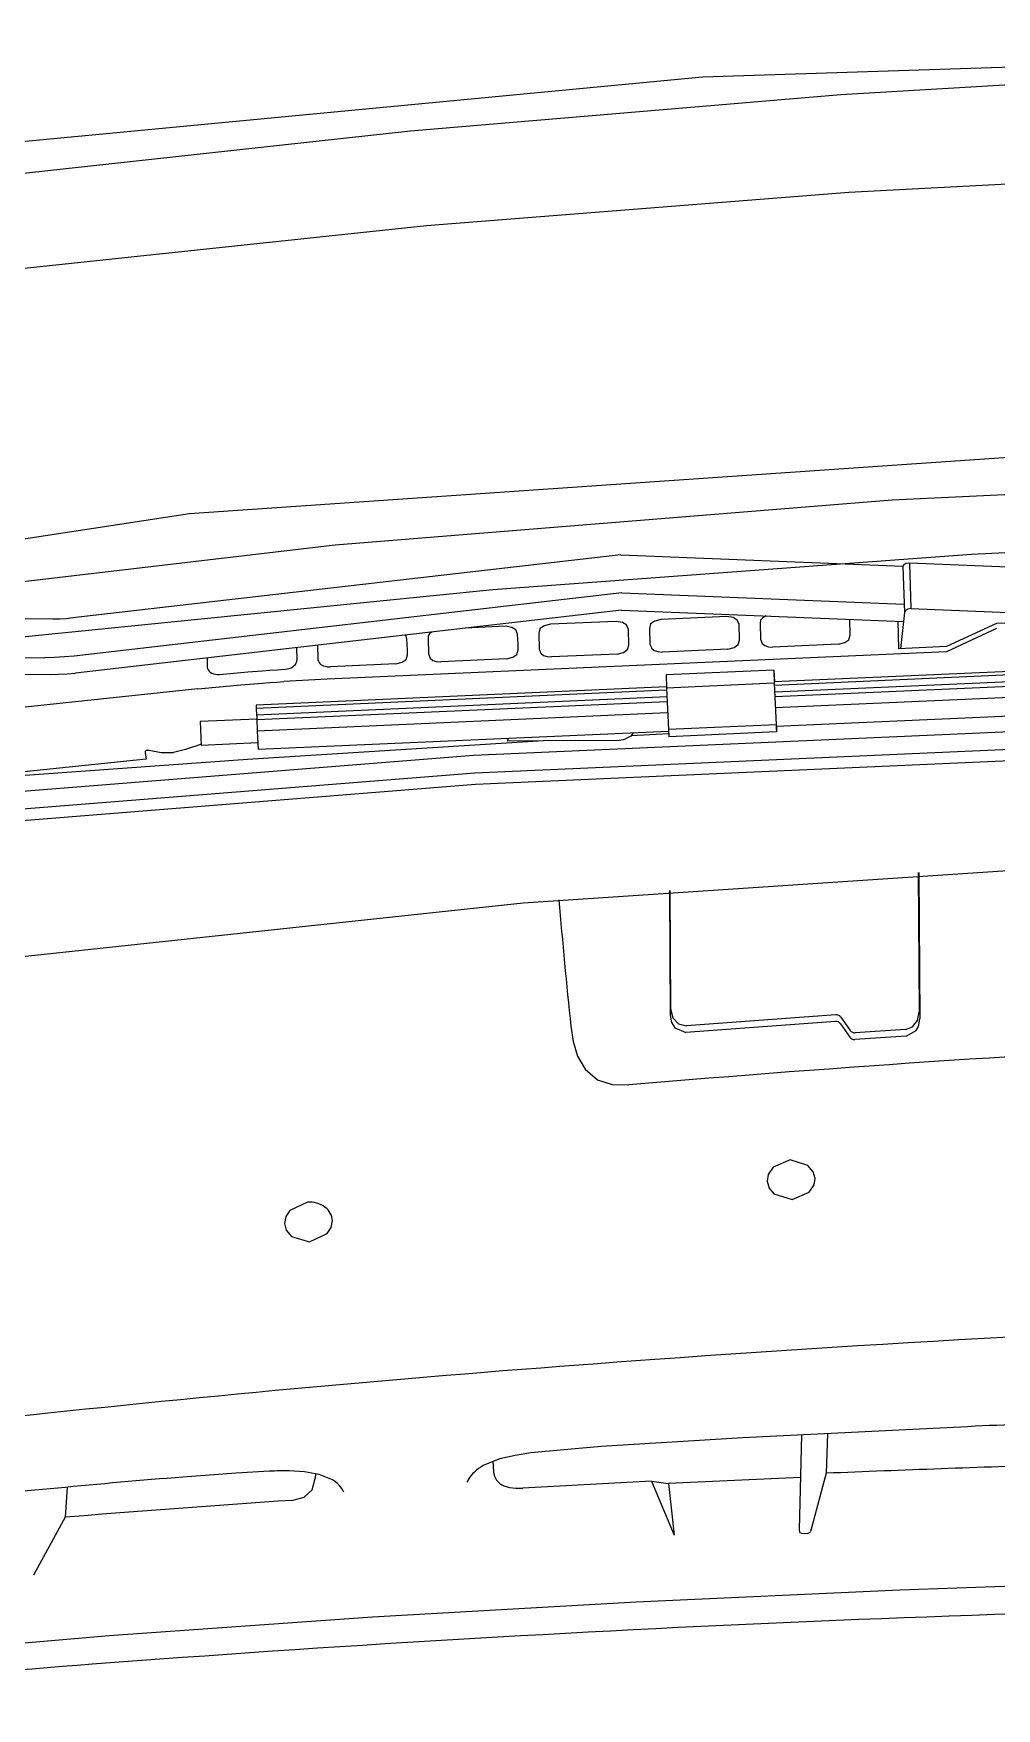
# Model space of a CAD drawing. Header units: millimetres. Extents: x 793 to 3159, y 750 to 2095.
# Drawn here: x 1316.9586 to 1317.1194, y 993.1828 to 993.4624 of the extents above; entities that cross this region are included whole.
import ezdxf

# ---------------------------------------------------------------- set-up
doc = ezdxf.new("R2010")
doc.units = ezdxf.units.MM
doc.linetypes.add('XR-CASETA$0$CONTINUA', pattern=[0])
doc.layers.add('XR-CASETA$0$A-AUTOS', color=8, linetype='Continuous')

# ---------------------------------------------------------------- blocks, each defined once
blk = doc.blocks.new('XR-CASETA$0$A$C75246685')
for p, q in [((-5.398848052571906, -0.2367038684713805), (-5.404767852572035, -0.0122029884716142)), ((-5.293452552572148, -0.0748846384715591), (-5.285786222572028, -0.2755840284713429)), ((-5.29048776257207, -0.07482268847152801), (-5.282826022572066, -0.2753984784713737)), ((-5.288591402572023, -0.0747838584715339), (-5.280933012572063, -0.2752733584713667)), ((-5.339677832571965, -0.11220282847151), (-5.326386812571968, -0.3227835784713022)), ((-5.328042082572097, -0.2054361684714365), (-5.332048742572055, -0.1122026784715047)), ((-5.322271512572001, -0.1122027584715113), (-5.318859952572097, -0.1922585284713989)), ((-5.301662692571994, -0.1243975784715019), (-5.297761022571988, -0.2253128784713851)), ((-5.30109659257198, -0.124382548471516), (-5.297194312572058, -0.2252986884713835)), ((-5.299954012572129, -0.1243237284714667), (-5.296053562572183, -0.2252390284714067)), ((-5.299166052572104, -0.1242945784714777), (-5.295264072571967, -0.2252098784714178)), ((-5.297315772572005, -0.1242368284714814), (-5.293414092572107, -0.2251531184714111)), ((-5.294211522572027, -0.1241168184714922), (-5.290310462572165, -0.2250330284714153)), ((-5.399554842572001, -0.1417522384714687), (-5.395683382571974, -0.2136275484714076)), ((-5.382733252571938, -0.1417520884714634), (-5.379372342572082, -0.2123885284713936)), ((-5.261142062572048, -0.2674672684713357), (-5.268916412572139, -0.1398866984714857)), ((-5.146090482572276, -0.2052239184714324), (-5.147362152572099, -0.1611565384714311)), ((-5.317530302571981, -0.202623668471432), (-5.315759982572104, -0.16426352847148)), ((-5.309878632572122, -0.2024282084713889), (-5.308108312572017, -0.1640682184714421)), ((-5.307937412571959, -0.163708568471435), (-5.307293492572057, -0.1881699284714102)), ((-5.307293492572057, -0.1881699284714102), (-5.303491612571974, -0.1965167984714355)), ((-5.306442352572162, -0.1881488784714236), (-5.302641392572127, -0.1964951284714118)), ((-5.318859952572097, -0.1922585284713989), (-5.313422332572031, -0.2722052684713674)), ((-5.303491612571974, -0.1965167984714355), (-5.303182462571953, -0.2045102684714095)), ((-5.302641392572127, -0.1964952784714171), (-5.298641142572136, -0.2999561284713366)), ((-5.173145842572125, -0.1961308984714094), (-5.171580902572145, -0.2313060684714117)), ((-5.265797522572142, -0.2013729084714271), (-5.241386512572149, -0.2013330784714356)), ((-5.240103852572133, -0.2015680684714027), (-5.241386512572149, -0.2013330784714356)), ((-5.319146212572036, -0.2508275584713999), (-5.316970922572069, -0.2036817084714073)), ((-5.317530302571981, -0.202623668471432), (-5.309878332572112, -0.2024285084713995)), ((-5.317472932572058, -0.2030895184714438), (-5.317530302571981, -0.202623668471432)), ((-5.317271512572119, -0.2034705284713993), (-5.317472932572058, -0.2030895184714438)), ((-5.316970922572069, -0.2036817084714073), (-5.317271512572119, -0.2034705284713993)), ((-5.316872042572072, -0.2037032284714257), (-5.30922006257208, -0.2035080684713932)), ((-5.312769262572032, -0.2506648984713991), (-5.310594882571991, -0.2035430084714278)), ((-5.309912202572036, -0.2507402784713975), (-5.307740882572147, -0.2036827784714035)), ((-5.309878632572122, -0.2024282084713889), (-5.309793492572111, -0.2029608884714378)), ((-5.309793492572111, -0.2029608884714378), (-5.309579562572138, -0.2033451084714386)), ((-5.309579562572138, -0.2033451084714386), (-5.309220372571986, -0.2035077584714315)), ((-5.309220372571986, -0.2035077584714315), (-5.30319376257205, -0.204220198471404)), ((-5.265792332572004, -0.2014552984714157), (-5.242483312572062, -0.2014226484714356)), ((-5.241099642572066, -0.2017217184714184), (-5.242483002572158, -0.201422348471425)), ((-5.240076692572188, -0.2025400484714339), (-5.241099642572066, -0.2017217184714184)), ((-5.239459932572231, -0.2019507584714404), (-5.240103852572133, -0.2015680684714027)), ((-5.239631742572214, -0.2037302384714223), (-5.240076692572188, -0.2025400484714339)), ((-5.239632052572119, -0.203730538471433), (-5.239095252572155, -0.2121620884713877)), ((-5.238513282572171, -0.2036389884713969), (-5.239459932572231, -0.2019507584714404)), ((-5.238513282572171, -0.2036389884713969), (-5.237970062572117, -0.2122046584713928)), ((-5.321061492572084, -0.2984932684713328), (-5.328042082572097, -0.2054361684714365)), ((-5.307784522571978, -0.2046279084713944), (-5.303182462571953, -0.2045102684714095)), ((-5.1443467125722, -0.2492743684713616), (-5.146090482572276, -0.2052239184714324)), ((-5.379372342572082, -0.2123885284713936), (-5.374241732571932, -0.2829178584713361)), ((-5.395683382571974, -0.2136275484714076), (-5.390043732572052, -0.285510478471366)), ((-5.307253812571957, -0.2126067284713997), (-5.308114722571986, -0.2126512884713918)), ((-5.306354772572035, -0.2125769784713896), (-5.307253812571957, -0.2126067284713997)), ((-5.305494782572054, -0.2125784984714016), (-5.306354772572035, -0.2125769784713896)), ((-5.304739472572122, -0.212834388471407), (-5.305494782572054, -0.2125784984714016)), ((-5.304270112571999, -0.2134680884713873), (-5.304739472572122, -0.212834388471407)), ((-5.304000642572077, -0.2145326984714018), (-5.304270112571999, -0.2134680884713873)), ((-5.304000642572077, -0.2145328484714071), (-5.303575532572153, -0.2255234484714208)), ((-5.241710302572186, -0.2145235384714113), (-5.23952036257208, -0.2129889684714215)), ((-5.24060800257223, -0.2145662684714296), (-5.238399442572131, -0.2130321484713988)), ((-5.242137542572094, -0.2153609384713775), (-5.240415442572043, -0.2403229484714018)), ((-5.241038302572063, -0.2154024484713943), (-5.239318332572224, -0.2404119084713727)), ((-5.172242222572208, -0.2171767384714087), (-5.165604342572237, -0.2173972284714125)), ((-5.165604342572237, -0.2173970784714072), (-5.15626199257224, -0.2199904584714147)), ((-5.217028902572223, -0.2201549484713894), (-5.21796274257224, -0.2231232384714019)), ((-5.215958952572123, -0.2192865684714036), (-5.217028902572223, -0.2201549484713894)), ((-5.214829502572115, -0.2189888684714276), (-5.215958952572123, -0.2192865684714036)), ((-5.213771762572037, -0.2191570284714146), (-5.214829502572115, -0.2189888684714276)), ((-5.21255655257221, -0.2199535284713932), (-5.213771762572037, -0.2191570284714146)), ((-5.211341642572165, -0.2228456884713807), (-5.21255655257221, -0.2199535284713932)), ((-5.15626199257224, -0.219989088471408), (-5.155903412572228, -0.2200789584714187)), ((-5.155798132572158, -0.2201570884713817), (-5.155903412572228, -0.2200788084714134)), ((-5.155647672572171, -0.2204633284714248), (-5.155798132572158, -0.2201570884713817)), ((-5.155557342572251, -0.221027748471414), (-5.155647672572171, -0.2204633284714248)), ((-5.21796274257224, -0.2231232384714019), (-5.216748442572111, -0.2259885384713982)), ((-5.212295622572241, -0.2258661584714048), (-5.211341642572165, -0.2228456884713807)), ((-5.172045382572263, -0.2215076384714223), (-5.156192112572285, -0.221995158471401)), ((-5.164947302572159, -0.2217256884714231), (-5.164063202572264, -0.2437474784713629)), ((-5.156192112572285, -0.2219948584713904), (-5.155838102572146, -0.2219443484713963)), ((-5.155838102572146, -0.2219443484713963), (-5.155738012572214, -0.2218756784713776)), ((-5.155738012572214, -0.2218756784713776), (-5.155608922572242, -0.2215830184714207)), ((-5.155608922572242, -0.2215830184714207), (-5.155557342572251, -0.221027748471414)), ((-5.303840732571984, -0.2268633184714019), (-5.303652742572126, -0.226209488471369)), ((-5.303652742572126, -0.226209488471369), (-5.303575532572153, -0.2255234484714208)), ((-5.299724522572091, -0.2253783384714154), (-5.297548312572075, -0.225322188471381)), ((-5.299724522572091, -0.2253781884714101), (-5.299029022571972, -0.2433626484713898)), ((-5.299724212571959, -0.2253780284713969), (-5.297762542572058, -0.2252761084713768)), ((-5.297548312572075, -0.2253220284714246), (-5.290598852572088, -0.2250534784713807)), ((-5.29754800257217, -0.2253220284714246), (-5.296853422572098, -0.243307418471403)), ((-5.290598852572088, -0.2250534784713807), (-5.289940582572057, -0.2250252484713826)), ((-5.290598852572088, -0.2250537784713913), (-5.289903352571968, -0.2430380984713736)), ((-5.290313202572065, -0.2249579584713786), (-5.289422092572182, -0.2249887784713849)), ((-5.289940582572057, -0.2250252484713826), (-5.289499912572069, -0.2250012884714181)), ((-5.289499912572069, -0.2250012884714181), (-5.289422092572182, -0.2249887784713849)), ((-5.289422092572182, -0.2249889384713981), (-5.288726902571966, -0.2429741584713554)), ((-5.216748442572111, -0.2259885384713982), (-5.215515232572101, -0.2268007584713985)), ((-5.213281042572248, -0.2266709084713909), (-5.212295622572241, -0.2258661584714048)), ((-5.308798312572093, -0.2266039284714054), (-5.308500462572169, -0.2271691084713723)), ((-5.308500462572169, -0.2271691084713723), (-5.308084502572113, -0.227527538471378)), ((-5.308084502572113, -0.227527538471378), (-5.307536712571959, -0.2276248884714107)), ((-5.307537022572091, -0.227625038471416), (-5.304915252571959, -0.227558208471379)), ((-5.304915562572091, -0.2275580584713737), (-5.304217322572072, -0.2272722584714018)), ((-5.304217322572072, -0.2272722584714018), (-5.303840732571984, -0.2268633184714019)), ((-5.215515232572101, -0.2268007584713985), (-5.214428192572199, -0.2269774584713957)), ((-5.214428192572199, -0.2269774584713957), (-5.213281042572248, -0.2266709084713909)), ((-5.30855508257207, -0.2320802984714021), (-5.308741242571954, -0.2331566584714153)), ((-5.308135472571962, -0.2314206684713724), (-5.30855508257207, -0.2320802984714021)), ((-5.307400602572101, -0.2311357884713914), (-5.308135472571962, -0.2314206684713724)), ((-5.306539702571967, -0.2310912284713993), (-5.307400602572101, -0.2311357884713914)), ((-5.305640662572045, -0.2310614784713891), (-5.306539702571967, -0.2310912284713993)), ((-5.304780672572063, -0.2310629984714012), (-5.305640662572045, -0.2310614784713891)), ((-5.304025052572001, -0.2313187384714013), (-5.304780672572063, -0.2310629984714012)), ((-5.303555392572093, -0.2319522784713683), (-5.304025052572001, -0.2313187384714013)), ((-5.303285922572171, -0.2330173484714066), (-5.303555392572093, -0.2319522784713683)), ((-5.171580902572145, -0.2313059184714064), (-5.170974822572247, -0.2431259884714052)), ((-5.308741242571954, -0.2331566584714153), (-5.308316442572163, -0.2441474084713775)), ((-5.303285922572171, -0.2330173484714066), (-5.302860812572021, -0.2440080984713688)), ((-5.378398832572088, -0.4667755884711653), (-5.398848052571906, -0.2367038684713805)), ((-5.240754792572146, -0.241653518471395), (-5.240415132572138, -0.2403227984713965)), ((-5.240112092572076, -0.2422745484713857), (-5.239318022572092, -0.2404114484714057)), ((-5.296852812572183, -0.2433072584713898), (-5.289903352571968, -0.2430385584713974)), ((-5.295357762572052, -0.2432240984713587), (-5.292707922572049, -0.3117676484713172)), ((-5.294569492572122, -0.243195108471383), (-5.291919042571977, -0.3117380484713124)), ((-5.292719512572034, -0.2431378884713524), (-5.290069062572115, -0.3116811284712924)), ((-5.289903352571968, -0.2430385584713974), (-5.288804112572165, -0.2429865184713833)), ((-5.289614042571997, -0.2430260384713563), (-5.286964512572125, -0.3115611984713098)), ((-5.289229832572004, -0.243008648471374), (-5.289126072572003, -0.245101238471392)), ((-5.288804112572165, -0.2429865184713833), (-5.288727202571977, -0.2429738584714016)), ((-5.263028962572093, -0.2429346384713824), (-5.243272492572144, -0.2429523384713832)), ((-5.263022862572028, -0.2430167384713684), (-5.242195832572065, -0.2430390084713565)), ((-5.243272192572134, -0.2429521884713779), (-5.241794222572139, -0.2425981884713622)), ((-5.242195832572065, -0.2430390084713565), (-5.24099557257216, -0.2428185184713527)), ((-5.241794222572139, -0.2425981884713622), (-5.240754792572146, -0.241653518471395)), ((-5.24099557257216, -0.2428185184713527), (-5.240112092572076, -0.2422745484713857)), ((-5.170974822572247, -0.2431259884714052), (-5.170276892572132, -0.2549439184713549)), ((-5.164434912572119, -0.2466086584713878), (-5.155404142572136, -0.2428777284713703)), ((-5.164063202572264, -0.2437471684714012), (-5.155402922572306, -0.2428774184713518)), ((-5.308316442572163, -0.2441472584713722), (-5.308047582572158, -0.2451805884713565)), ((-5.308047582572158, -0.2451805884713565), (-5.307562962571978, -0.2458875284713997)), ((-5.307562962571978, -0.2458875284713997), (-5.306821992572054, -0.2461095384713587)), ((-5.306821992572054, -0.2461098484713773), (-5.304200842571959, -0.2460427084713785)), ((-5.304200842571959, -0.2460425484713653), (-5.303967992571983, -0.2459473384713817)), ((-5.303967992571983, -0.2459473384713817), (-5.303735142572008, -0.2458521184713902)), ((-5.303735142572008, -0.2458521184713902), (-5.303502592572044, -0.2457567584714013)), ((-5.303502592572044, -0.2457567584714013), (-5.303126312572089, -0.2453478184714015)), ((-5.303126312572089, -0.2453478184714015), (-5.302938022571993, -0.2446941384713739)), ((-5.302938022571993, -0.2446941384713739), (-5.302861112572031, -0.2440080984713688)), ((-5.299029332572104, -0.2433629584713515), (-5.296853122572088, -0.2433075684714083)), ((-5.297066132572012, -0.2432979584714019), (-5.294416292572009, -0.3118408884713233)), ((-5.296499112572178, -0.2432834584713817), (-5.293848972572163, -0.3118266984713216)), ((-5.289126072572003, -0.245101238471392), (-5.289021392572179, -0.2471938284713531)), ((-5.164434912572119, -0.2466086584713878), (-5.164063202572264, -0.2437468684713906)), ((-5.289021392572179, -0.2471938284713531), (-5.28891641257212, -0.249286418471371)), ((-5.164434912572119, -0.2466094184713654), (-5.163403412572166, -0.2680992884713476)), ((-5.319146212572036, -0.2508277084713484), (-5.309128202571969, -0.3423427584712897)), ((-5.312768952572128, -0.2506647484713937), (-5.302750952571955, -0.3421799384712756)), ((-5.309911902572026, -0.2507404284713459), (-5.299924102572163, -0.3419808184712849)), ((-5.308026822572059, -0.2516409984713448), (-5.307601722572031, -0.2626317584713718)), ((-5.307840362572164, -0.2505649484713501), (-5.308026522572049, -0.2516409984713448)), ((-5.307421052572066, -0.2499053184713773), (-5.307840362572164, -0.2505649484713501)), ((-5.306686192572101, -0.249620278471383), (-5.307421052572066, -0.2499053184713773)), ((-5.305824982572061, -0.2495758784713473), (-5.306686192572101, -0.249620278471383)), ((-5.304925932572019, -0.2495459684713808), (-5.305824982572061, -0.2495758784713473)), ((-5.304065642572027, -0.2495476484713492), (-5.304925932572019, -0.2495459684713808)), ((-5.303310332572095, -0.2498033884713493), (-5.304065642572027, -0.2495476484713492)), ((-5.30284067257196, -0.2504370884713865), (-5.303310332572095, -0.2498033884713493)), ((-5.302571202572039, -0.2515018384713983), (-5.30284067257196, -0.2504370884713865)), ((-5.302571202572039, -0.2515018384713983), (-5.302146392572125, -0.2624925984713684)), ((-5.289385472572007, -0.2489350084713635), (-5.288854162572191, -0.249332958471399)), ((-5.288854162572191, -0.249332958471399), (-5.288384192572153, -0.2501985884713633)), ((-5.288327122572013, -0.2505513684713776), (-5.288384192572153, -0.2501985884713633)), ((-5.288270052572101, -0.2509043084713483), (-5.288327122572013, -0.2505513684713776)), ((-5.288213292572094, -0.2512573984713811), (-5.288270052572101, -0.2509043084713483)), ((-5.288176362572017, -0.2579825584713546), (-5.288213292572094, -0.2512573984713811)), ((-5.230697722572244, -0.2527660284713704), (-5.230623572572199, -0.2499738284713828)), ((-5.142069182572299, -0.2932977984713432), (-5.1443467125722, -0.2492743684713616)), ((-5.231522002572205, -0.255233378471388), (-5.230697722572244, -0.2527660284713704)), ((-5.233283172572214, -0.2572765284713512), (-5.231522002572205, -0.255233378471388)), ((-5.170276892572132, -0.2549439184713549), (-5.1692933025721, -0.2667177584713443)), ((-5.288176362572017, -0.2579823984713414), (-5.288109832572104, -0.2698802884713416)), ((-5.240473722572119, -0.2596054784713431), (-5.237942292572028, -0.2592383584713787)), ((-5.237942292572028, -0.2592383584713787), (-5.235485322572117, -0.2585259184713493)), ((-5.235485322572117, -0.2585259184713493), (-5.233283172572214, -0.2572765284713512)), ((-5.307601722572031, -0.2626317584713718), (-5.307332862572026, -0.2636650784713481)), ((-5.302223302572087, -0.2631786284713655), (-5.302146392572125, -0.2624925984713684)), ((-5.307332862572026, -0.2636650784713481), (-5.306848242572073, -0.2643720184713345)), ((-5.306848242572073, -0.2643720184713345), (-5.306107572572159, -0.2645940384713583)), ((-5.306107572572159, -0.2645941884713636), (-5.303486112572159, -0.2645273584713834)), ((-5.303486112572159, -0.2645271984713702), (-5.303253272572078, -0.2644318384713813)), ((-5.303253272572078, -0.2644318384713813), (-5.303020722572113, -0.2643366184713329)), ((-5.303020722572113, -0.2643366184713329), (-5.302787872572139, -0.2642414084713494)), ((-5.302787872572139, -0.2642414084713494), (-5.302411592571957, -0.2638324684713496)), ((-5.302411592571957, -0.2638324684713496), (-5.302223302572087, -0.2631786284713655)), ((-5.288161102572189, -0.2638820584713528), (-5.285322362572173, -0.3133548684712935)), ((-5.306706022572028, -0.2683896584713636), (-5.307125642572032, -0.2690491484713391)), ((-5.305970862572052, -0.2681047784713826), (-5.306706022572028, -0.2683896584713636)), ((-5.305109952572023, -0.2680603784713469), (-5.305970862572052, -0.2681047784713826)), ((-5.304211212572113, -0.2680306184713856), (-5.305109952572023, -0.2680603784713469)), ((-5.303350922572121, -0.2680321484713488), (-5.304211212572113, -0.2680306184713856)), ((-5.302595612571963, -0.2682880384713542), (-5.303350922572121, -0.2680321484713488)), ((-5.302126252572066, -0.2689217384713345), (-5.302595612571963, -0.2682880384713542)), ((-5.248229462572112, -0.3945249184712622), (-5.261142062572048, -0.2674672684713357)), ((-5.169292692572184, -0.2667177584713443), (-5.168898102572144, -0.2693108284713332)), ((-5.16339883257217, -0.2692499484713551), (-5.163403112572153, -0.2680986784713752)), ((-5.307312102572153, -0.2701254984713444), (-5.307050872571949, -0.2768779684713252)), ((-5.307125642572032, -0.2690491484713391), (-5.307311802572143, -0.2701254984713444)), ((-5.301856482572133, -0.269986338471341), (-5.302126252572066, -0.2689217384713345)), ((-5.301856482572133, -0.269986338471341), (-5.301431672571993, -0.2809772484713733)), ((-5.288576142571969, -0.2698686984713561), (-5.288417762572066, -0.269875098471374)), ((-5.288417762572066, -0.269875098471374), (-5.288260892572112, -0.2698786084713731)), ((-5.288260892572112, -0.2698786084713731), (-5.288110142572008, -0.2698801384713363)), ((-5.168898102572144, -0.2693108284713332), (-5.168312772572222, -0.2718701884713539)), ((-5.163800142572085, -0.2712387784713712), (-5.163523962572185, -0.2703087584713728)), ((-5.163523962572185, -0.2703087584713728), (-5.16339883257217, -0.2692499484713551)), ((-5.313422332572031, -0.2722052684713674), (-5.30586465257204, -0.3519783784712729)), ((-5.168312772572222, -0.2718701884713539), (-5.16742166257211, -0.2742812284713239)), ((-5.167929782572286, -0.2730673984713405), (-5.166217132572113, -0.2729587484713249)), ((-5.285786222572028, -0.2755840284713429), (-5.270985812572121, -0.4756868684711721)), ((-5.282826022572066, -0.2753984784713737), (-5.268036592572002, -0.4753559084711867)), ((-5.280933012572063, -0.2752733584713667), (-5.266151212572026, -0.4751293184711756)), ((-5.165162442572295, -0.2770420084713407), (-5.164452912572301, -0.2774228584713398)), ((-5.302073152572006, -0.282725898471341), (-5.301696872572051, -0.2823169684713491)), ((-5.301696872572051, -0.2823169684713491), (-5.301508882571965, -0.2816632784713704)), ((-5.301508882571965, -0.2816632784713704), (-5.301431672571993, -0.2809772484713733)), ((-5.374241732571932, -0.2829178584713361), (-5.367201632572118, -0.3532820884712748)), ((-5.306434422572124, -0.2825095284713654), (-5.30615793257209, -0.282836228471325)), ((-5.30615793257209, -0.282836228471325), (-5.305812772572039, -0.2830332184713313)), ((-5.305812772572039, -0.2830332184713313), (-5.305392852572027, -0.2830785284713499)), ((-5.305392852572027, -0.2830788384713685), (-5.302771392572026, -0.2830120084713314)), ((-5.302771392572026, -0.2830118484713182), (-5.302073462572138, -0.282725898471341)), ((-5.390043732572052, -0.285510478471366), (-5.383067412571903, -0.3532134184712561)), ((-5.305759982572112, -0.286727058471314), (-5.305959262572173, -0.2868486784713298)), ((-5.305526522571994, -0.286640998471313), (-5.305759982572112, -0.286727058471314)), ((-5.305256442572158, -0.2865892784713253), (-5.305526522571994, -0.286640998471313)), ((-5.304395542572023, -0.2865448684713385), (-5.305256442572158, -0.2865892784713253)), ((-5.303496492571981, -0.2865152684713337), (-5.304395542572023, -0.2865448684713385)), ((-5.302636512572121, -0.2865167984713537), (-5.303496492571981, -0.2865152684713337)), ((-5.301880892572057, -0.2867725284713458), (-5.302636512572121, -0.2865167984713537)), ((-5.30141153257216, -0.2874062284713261), (-5.301880892572057, -0.2867725284713458)), ((-5.301142062572012, -0.2884709884713459), (-5.30141153257216, -0.2874062284713261)), ((-5.301142062572012, -0.2884709884713459), (-5.300716952572087, -0.2994617384713081)), ((-5.139196262572226, -0.3372835484712766), (-5.142069182572299, -0.2932977984713432)), ((-5.310787752572082, -0.3912435084712626), (-5.321061492572084, -0.2984932684713328)), ((-5.304349462572076, -0.3015549384712983), (-5.302054232572004, -0.3014961984713125)), ((-5.302054232572004, -0.3014961984713125), (-5.301851902572138, -0.301470258471312)), ((-5.301851902572138, -0.301470258471312), (-5.301655982572015, -0.3014037284713424)), ((-5.301655982572015, -0.3014037284713424), (-5.301469512571998, -0.30129813847131)), ((-5.301469512571998, -0.30129813847131), (-5.301297092572098, -0.3011550084713406)), ((-5.301297092572098, -0.3011550084713406), (-5.301141752572106, -0.3009780084713327)), ((-5.301141752572106, -0.3009780084713327), (-5.301006872571974, -0.3007703384713238)), ((-5.301006872571974, -0.3007703384713238), (-5.30089517257204, -0.3005364184713528)), ((-5.30089517257204, -0.3005364184713528), (-5.300809112571981, -0.3002811384713198)), ((-5.300809112571981, -0.3002811384713198), (-5.300749912572086, -0.3000096884713059)), ((-5.300749912572086, -0.3000096884713059), (-5.30074258257207, -0.2999651284713138)), ((-5.30074258257207, -0.2999651284713138), (-5.300736482572006, -0.2999202684713111)), ((-5.300736482572006, -0.2999202684713111), (-5.300730992572084, -0.2998749484713414)), ((-5.300730992572084, -0.2998749484713414), (-5.300726722571994, -0.2998294784713096)), ((-5.300726722571994, -0.2998294784713096), (-5.300723052572152, -0.2997838584713293)), ((-5.300723052572152, -0.2997838584713293), (-5.30072000257212, -0.2997379284713304)), ((-5.30072000257212, -0.2997379284713304), (-5.300717862572013, -0.2996921484713368)), ((-5.300717862572013, -0.2996921484713368), (-5.30071603257204, -0.299646218471338)), ((-5.30071603257204, -0.299646218471338), (-5.300716952572087, -0.2994618984713213)), ((-5.298641142572136, -0.2999562784713419), (-5.298290802572069, -0.307169868471334)), ((-5.207141202572188, -0.2998157484713317), (-5.208278592572128, -0.2996204384713508)), ((-5.206107272572239, -0.3004830084713319), (-5.207141202572188, -0.2998157484713317)), ((-5.204763282572117, -0.3034763284713051), (-5.206107272572239, -0.3004830084713319)), ((-5.164983922572105, -0.2998671684713088), (-5.16589243257215, -0.3020694684713305)), ((-5.211370332572073, -0.3037529684713434), (-5.210022372572096, -0.3067229384713244)), ((-5.205642182572205, -0.3064401984713356), (-5.204763282572117, -0.3034763284713051)), ((-5.166366062572137, -0.3045236884713347), (-5.166549772572238, -0.3070813684713301)), ((-5.16589243257215, -0.3020694684713305), (-5.166366062572137, -0.3045236884713347)), ((-5.166048372572163, -0.3026853184713047), (-5.16522104257217, -0.3027362784713148)), ((-5.163340852572105, -0.3032790384713451), (-5.16522104257217, -0.3027361284713095)), ((-5.162121372572186, -0.3046030384712992), (-5.163340852572105, -0.3032790384713451)), ((-5.161606232572125, -0.3066596184713433), (-5.162121372572186, -0.3046030384712992)), ((-5.303967382572068, -0.3050449284713466), (-5.301887912572169, -0.3049916784713389)), ((-5.301640412572055, -0.305015938471314), (-5.301887912572169, -0.3049916784713389)), ((-5.301397192572153, -0.3050998684713306), (-5.301640412572055, -0.305015938471314)), ((-5.301165252572104, -0.3052411584713184), (-5.301397192572153, -0.3050998684713306)), ((-5.300952552572084, -0.305435868471335), (-5.301165252572104, -0.3052411584713184)), ((-5.300764562571998, -0.3056774084713254), (-5.300952552572084, -0.305435868471335)), ((-5.300607392572032, -0.3059587784713074), (-5.300764562571998, -0.3056774084713254)), ((-5.300485322572171, -0.3062715884713327), (-5.300607392572032, -0.3059587784713074)), ((-5.30040262257205, -0.3066057584713064), (-5.300485322572171, -0.3062715884713327)), ((-5.300361112571977, -0.3069519784713464), (-5.30040262257205, -0.3066057584713064)), ((-5.300284212572136, -0.3082428684712966), (-5.300361112571977, -0.3069519784713464)), ((-5.298216642572128, -0.3083701284712959), (-5.298290502572058, -0.3071694184713181)), ((-5.210022372572096, -0.3067229384713244), (-5.208975312572079, -0.3074008884713351)), ((-5.208975312572079, -0.3074008884713351), (-5.207805882572188, -0.3076042884713104)), ((-5.207805882572188, -0.3076042884713104), (-5.206698392572093, -0.3073123884713311)), ((-5.206698392572093, -0.3073123884713311), (-5.205642182572205, -0.3064401984713356)), ((-5.300202732572074, -0.309533458471293), (-5.300284212572136, -0.3082428684712966)), ((-5.300116672572017, -0.3108237384713277), (-5.300202732572074, -0.309533458471293)), ((-5.298140352571977, -0.3095705384713199), (-5.298216642572128, -0.3083701284712959)), ((-5.298061922572173, -0.3107707984713386), (-5.298140352571977, -0.3095705384713199)), ((-5.16648080257221, -0.3103844384713454), (-5.166189362572254, -0.3159458084712981)), ((-5.299946382572101, -0.3131923684713058), (-5.300116672572017, -0.3108237384713277)), ((-5.297797642572164, -0.3143694284713376), (-5.298061922572173, -0.3107707984713386)), ((-5.294415992571998, -0.311840738471318), (-5.293848972572163, -0.3118263984713111)), ((-5.293848972572163, -0.3118265484713163), (-5.292707612572143, -0.3117673484713066)), ((-5.292707612572143, -0.3117670384713449), (-5.292437232572069, -0.3117548284713223)), ((-5.292437232572069, -0.3117548284713223), (-5.292143952572019, -0.3117439984713144)), ((-5.292143952572019, -0.3117439984713144), (-5.291919042571977, -0.3117380484713124)), ((-5.292073462572147, -0.3117426284713076), (-5.291706942571976, -0.3212227584712934)), ((-5.291919042571977, -0.3117380484713124), (-5.291441132572003, -0.3117272184713045)), ((-5.291441132572003, -0.3117272184713045), (-5.290802092572107, -0.3117073784713114)), ((-5.290802092572107, -0.3117073784713114), (-5.290069062572115, -0.3116808284713386)), ((-5.290069062572115, -0.3116809784713439), (-5.286964812572137, -0.3115611984713098)), ((-5.288074742572121, -0.311604378471344), (-5.287708832572093, -0.3210684884712975)), ((-5.299761142572037, -0.3155588484713405), (-5.299946382572101, -0.3131923684713058)), ((-5.299560032572003, -0.317923198471334), (-5.299761142572037, -0.3155588484713405)), ((-5.29749704257199, -0.3179628684713123), (-5.297797642572164, -0.3143694284713376)), ((-5.285322362572173, -0.3133548684712935), (-5.282040192572026, -0.3627863284712873)), ((-5.166189362572254, -0.3159456584712927), (-5.16559274257213, -0.324822158471278)), ((-5.299660132572057, -0.3189237184713249), (-5.299584442572153, -0.318606178471299)), ((-5.299584442572153, -0.318606178471299), (-5.299550872572012, -0.3182695684713224)), ((-5.299550872572012, -0.3182695684713224), (-5.299560032572003, -0.317923198471334)), ((-5.297161352572061, -0.3215511284713273), (-5.29749704257199, -0.3179628684713123)), ((-5.302331332572179, -0.3199915284713199), (-5.300795382572118, -0.3199523084713007)), ((-5.300795382572118, -0.3199523084713007), (-5.300551852572084, -0.3199153884712871)), ((-5.300551852572084, -0.3199153884712871), (-5.300321752572131, -0.3198192584713126)), ((-5.300321752572131, -0.3198192584713126), (-5.300111182572095, -0.3196666684712852)), ((-5.300111182572095, -0.3196666684712852), (-5.299927462572099, -0.3194617384712899)), ((-5.299927462572099, -0.3194617384712899), (-5.299775792572177, -0.3192117984712866)), ((-5.299775792572177, -0.3192117984712866), (-5.299660132572057, -0.3189237184713249)), ((-5.297161352572061, -0.3215511284713273), (-5.294310092572118, -0.3504303684713079)), ((-5.291706632572073, -0.3212221484713211), (-5.287708832572093, -0.3210678784713252)), ((-5.287911772572102, -0.321075668471309), (-5.287631322572111, -0.3219464884712977)), ((-5.326386812571968, -0.3227835784713022), (-5.296047452571997, -0.5312189484710927)), ((-5.287631322572111, -0.3219464884712977), (-5.287336522571991, -0.3228159284713286)), ((-5.287336522571991, -0.3228159284713286), (-5.287032872572012, -0.3236931584712863)), ((-5.287032872572012, -0.3236933084712916), (-5.286591582571987, -0.3256754284713281)), ((-5.286576322572159, -0.3277435984713009), (-5.286591582571987, -0.3256752784713228)), ((-5.287007232572137, -0.3300646184713116), (-5.286988312572134, -0.3297167184713032)), ((-5.286988312572134, -0.3297168684713085), (-5.286576322572159, -0.3277437584713141)), ((-5.287007232572137, -0.3300646184713116), (-5.286900732572007, -0.3302965484712956)), ((-5.286900732572007, -0.3302965484712956), (-5.286763402572091, -0.3304251784713017)), ((-5.286763402572091, -0.3304251784713017), (-5.286575102572101, -0.3304360184713175)), ((-5.286575102572101, -0.3304360184713175), (-5.286219272572112, -0.3303462984713121)), ((-5.286219272572112, -0.3303462984713121), (-5.285858862572126, -0.3303157784713164)), ((-5.285858862572126, -0.3303157784713164), (-5.285501192572041, -0.3302384184712821)), ((-5.285501192572041, -0.3302385684712874), (-5.283225802572018, -0.3533165684712856)), ((-5.135666902572324, -0.3812215384712374), (-5.139196262572226, -0.3372835484712766)), ((-5.309127902571959, -0.342342908471295), (-5.309009192572034, -0.3434532884712951)), ((-5.309009192572034, -0.3434532884712951), (-5.308956702572118, -0.3445659584712928)), ((-5.302750952571955, -0.3421799384712756), (-5.302626432572083, -0.3438129384713022)), ((-5.302626432572083, -0.3438129384713022), (-5.302549532572015, -0.3454390684712791)), ((-5.299820042572151, -0.3433853884712619), (-5.299924102572163, -0.3419808184712849)), ((-5.299753812572021, -0.3447830884713028), (-5.299820042572151, -0.3433853884712619)), ((-5.159130342572211, -0.3429334184712899), (-5.159012542572213, -0.3445171284712671)), ((-5.308970122572077, -0.3456758884712769), (-5.309182832571991, -0.3625920784712946)), ((-5.308956702572118, -0.3445659584712928), (-5.308970122572077, -0.3456758884712769)), ((-5.302549532572015, -0.3454390684712791), (-5.302521152572012, -0.3470517684712888)), ((-5.300531402572119, -0.3978087584712568), (-5.299726652572076, -0.3461687384712775)), ((-5.299726652572076, -0.3461688984712907), (-5.299753812572021, -0.3447830884713028)), ((-5.164015292572116, -0.3441628184712897), (-5.159012542572213, -0.3445168284713134)), ((-5.159012542572213, -0.3445171284712671), (-5.149374792572302, -0.3498647284712604)), ((-5.303317962572123, -0.3981862584712132), (-5.302521152572012, -0.3470520784713074))]:
    blk.add_line(p, q)
for centre, radius, start, end in [((0.0047297474230845, -0.0391321484715661), 5.148771359995316, 180.6644130000359, 182.0090940000901), ((-1.841603262575176, -0.0251240484715538), 3.350440669996952, 181.460510000051, 183.7781829999828), ((-2.504258512574665, -0.0319966084715873), 2.735064699997511, 182.3231350000188, 184.571121000017), ((-1.774253862575164, -0.0545062184715732), 3.401841739996907, 181.736252000006, 182.3859860000112), ((-1.630209442575392, -0.0913540584715236), 3.537641299996782, 181.4203640000089, 182.0418550000295), ((-5.24009561257219, -0.2121701784713821), 0.0010005899999991, 305.5261080005309, 1.933649999920393), ((-5.238974402572125, -0.2122083284714051), 0.0010045499999991, 304.5643620000758, 359.0558119999918), ((-5.241229032572051, -0.2152962484713896), 0.0009105099999992, 121.8453899995617, 183.705123999998), ((-5.240132842572052, -0.2153395784714291), 0.0009076099999992, 121.7821350004709, 184.8972320000008), ((-1.530120102575551, -0.0871009784715113), 3.613188169996713, 182.1021579999383, 184.0162959999346), ((-2.245416272574743, -0.0540316684715379), 2.945601199997321, 183.7346190000299, 185.714110999978), ((-5.352355442572047, 0.8764244315276243), 1.141526029998961, 274.559043999699, 275.6246339996964), ((-5.166393522572093, -0.270152508471341), 0.0028115899999974, 273.7444229995356, 336.8412779999099), ((-5.160497832572104, -0.2709201784713571), 0.007696509999993, 205.9061890001546, 232.7017210002442), ((-5.161164952572221, -0.3019728784713322), 0.004360979999995999, 113.9024200000123, 151.1418609999791), ((-5.20724496257219, -0.3033901184712988), 0.0041412799999962, 141.6022800000326, 185.2352750000642), ((-5.208156222572256, -0.3024870984713459), 0.0028693099999974, 92.51354999984751, 144.1348569999908), ((-5.125278412572129, -0.3078734584713345), 0.0412786699999625, 178.8857729999864, 183.4717100000023), ((-2.437177522574643, -0.138950568471472), 2.729585569997517, 183.5225830000643, 184.2857210000693), ((-4.173455292573066, -0.2540669984713588), 0.9946570599990954, 184.0795289999155, 185.2866359999588), ((-2.374007052574711, -0.1413100384714596), 2.767580869997482, 184.1203460000434, 185.7791439999739), ((-2.198706302574805, -0.0880811984715422), 2.976346129997292, 184.9656069999419, 185.7538299999021), ((-2.599153842574537, -0.0909448984715198), 2.589946589997644, 185.6806179998802, 187.3670500001344)]:
    blk.add_arc(centre, radius, start, end)

msp = doc.modelspace()

# ---------------------------------------------------------------- block references
at = {"layer": 'XR-CASETA$0$A-AUTOS', "color": 8, "linetype": 'XR-CASETA$0$CONTINUA', "ltscale": 0.5, "rotation": 270.3359986411695}
msp.add_blockref('XR-CASETA$0$A$C75246685', (1317.338627912188, 988.0578340315337, 289.1439441184484), dxfattribs=at)

doc.saveas('drawing.dxf')
